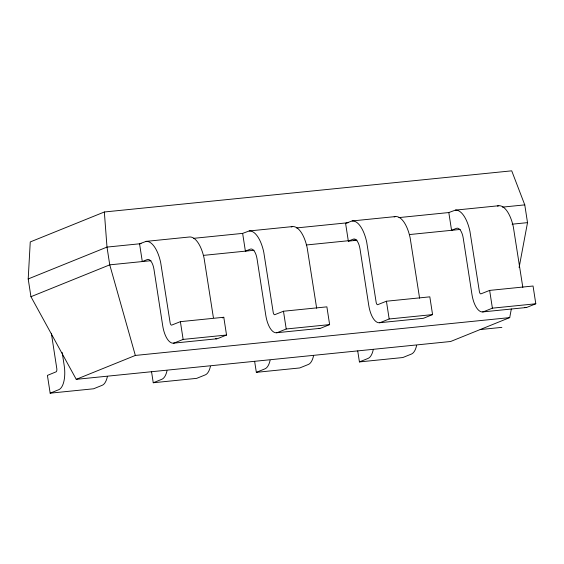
<?xml version="1.0" encoding="UTF-8"?>
<svg xmlns="http://www.w3.org/2000/svg" width="564" height="564" viewBox="0 0 564 564"><rect width="100%" height="100%" fill="white"/><g stroke="black" fill="none" stroke-linecap="round" stroke-linejoin="round"><path stroke-width="0.85" d="M511.336 308.98L509.715 317.61L450.615 341.502L76.246 379.332L30.949 296.706L28.2 278.947L30.252 241.942L104.34 211.993L511.717 170.829L524.767 204.873L527.516 222.632L519.106 267.533M28.2 278.947L106.998 247.088L141.127 243.641M30.949 296.706L109.747 264.847L150.983 260.681M193.635 238.332L242.64 233.383L249.203 230.958L292.61 226.573A30.181 12.866 84.2 0 1 307.176 247.8L316.658 308.24M348.341 241.131L353.261 239.143A12.056 5.139 84.2 0 1 360.022 248.992L368.729 305.23A21.101 8.996 84.2 0 0 380.552 322.467L389.174 318.984L432.574 314.599L429.824 296.84L386.425 301.225L377.633 304.708A2.975 1.269 84.2 0 1 376.202 302.614L366.72 242.175A30.181 12.866 84.2 0 0 352.155 220.947L345.591 223.372L348.341 241.131L357.019 240.257M398.931 217.591L448.81 212.55L455.381 210.125L498.78 205.74A30.181 12.866 84.2 0 1 513.346 226.961L522.828 287.407M180.388 321.656L171.597 325.139A2.975 1.269 84.2 0 1 170.166 323.045L160.684 262.598A30.181 12.866 84.2 0 0 146.118 241.378L139.555 243.803L142.304 261.562L147.225 259.567A12.056 5.139 84.2 0 1 153.986 269.423L162.693 325.661A21.101 8.996 84.2 0 0 174.516 342.898L183.138 339.415L226.538 335.03L223.788 317.271L180.388 321.656L183.138 339.415M222.265 317.884L223.788 317.271M76.246 379.332L135.346 355.44L509.715 317.61M51.359 333.275L56.837 368.856A2.975 1.269 84.2 0 1 56.181 371.796L47.411 375.405L50.161 393.171L58.783 389.689A21.101 8.996 84.2 0 0 64.19 365.479L62.181 352.5M318.667 328.29A21.101 8.996 84.2 0 0 321.008 328.093L329.63 324.61L326.88 306.851L283.473 311.236L274.689 314.719A2.975 1.269 84.2 0 1 273.251 312.632L263.769 252.186A30.181 12.866 84.2 0 0 249.203 230.958M226.538 335.03L217.923 338.513A21.101 8.996 84.2 0 1 215.582 338.71M151.547 371.761L153.253 382.752L161.868 379.269A21.101 8.996 84.2 0 0 167.022 370.738M329.63 324.61L286.223 328.995L277.601 332.485A21.101 8.996 84.2 0 1 265.778 315.248L257.071 259.003A12.056 5.139 84.2 0 0 250.31 249.154L245.389 251.142L242.64 233.383M254.632 361.341L256.338 372.339L264.953 368.849A21.101 8.996 84.2 0 0 270.107 360.318M524.844 307.458A21.101 8.996 84.2 0 0 527.185 307.26L535.8 303.777L533.05 286.018L489.644 290.404L480.859 293.886A2.975 1.269 84.2 0 1 479.421 291.792L469.939 231.353A30.181 12.866 84.2 0 0 455.381 210.125M432.574 314.599L423.959 318.082A21.101 8.996 84.2 0 1 422.81 318.364L379.403 322.749M357.717 350.921L359.423 361.919L368.038 358.436A21.101 8.996 84.2 0 0 373.199 349.899M535.8 303.777L492.393 308.163L483.778 311.645A21.101 8.996 84.2 0 1 471.948 294.408L463.241 238.17A12.056 5.139 84.2 0 0 456.487 228.321L451.56 230.309L448.81 212.55M291.207 226.911L292.61 226.573M394.158 216.893L395.561 216.562A30.181 12.866 84.2 0 1 410.127 237.782L419.602 298.229M497.385 206.071L498.78 205.74M146.118 241.378L189.525 236.986A30.181 12.866 84.2 0 1 204.09 258.213L213.396 317.708M352.155 220.947L395.561 216.562M296.544 227.934L348.178 222.717M502.496 207.122L524.767 204.873M203.385 255.386L254.068 250.268M306.294 244.987L350.047 240.567M353.55 240.215L356.173 239.947M409.556 234.553L460.238 229.435M512.098 224.19L527.516 222.632M173.367 343.18L216.773 338.788M276.452 332.76L319.858 328.375M482.622 311.927L526.029 307.542M480.168 329.559L501.868 327.367M50.161 393.171L93.568 388.786L102.19 385.297A21.101 8.996 84.2 0 0 107.343 376.766M153.253 382.752L196.653 378.366L205.275 374.884A21.101 8.996 84.2 0 0 210.428 366.346M256.338 372.339L299.738 367.947L308.36 364.464A21.101 8.996 84.2 0 0 313.513 355.933M359.423 361.919L402.83 357.534L411.445 354.051A21.101 8.996 84.2 0 0 416.599 345.513M135.346 355.44L109.747 264.847L106.998 247.088L104.34 211.993M489.644 290.404L492.393 308.163M386.425 301.225L389.174 318.984M283.473 311.236L286.223 328.995"/></g></svg>
